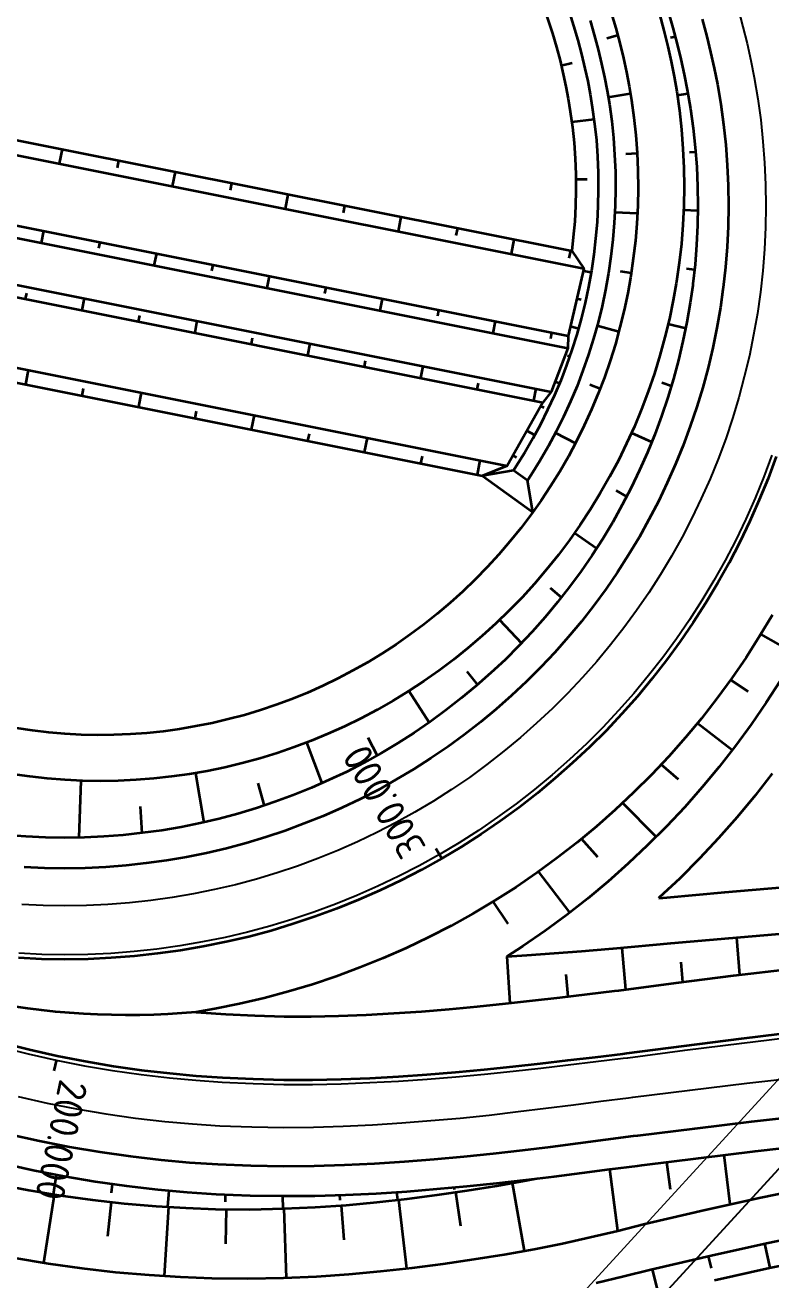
# Model space of a CAD drawing. Header units: metres. Extents: x 134219 to 139178, y 438661 to 444352.
# Drawn here: x 138449.6 to 138514.3, y 439096.6 to 439205.5 of the extents above; entities that cross this region are included whole.
import ezdxf

# ---------------------------------------------------------------- set-up
doc = ezdxf.new("R2010")
doc.units = ezdxf.units.M
doc.linetypes.add('13strp', pattern=[4, 1, -3])
for name, color, linetype, lineweight in [('Utd-geleiderail-nw', 8, 'glm a2ee v014$0$f2m40080', 35), ('Utd-ondergr-nw', 8, '13strp', 35), ('X-XX-AL-AANPIJLING-G', 7, 'Continuous', 18), ('X-XX-AL-AANPIJLING-S', 7, 'Continuous', 25)]:
    doc.layers.add(name, color=color, linetype=linetype, lineweight=lineweight)
doc.layers.add('Utd-weg-nw', color=8, linetype='Continuous')
doc.styles.add('alm a2ee v011$0$rtw_iso', font='NLCS-ISO.ttf')
doc.styles.add('ISO18', font='NLCS-ISO.ttf')
doc.linetypes.add('glm a2ee v014$0$f2m40080', pattern='A,2,-1,[160,RTW.shx,S=0.5,R=0,X=0,Y=0],-1', length=4)
doc.dimstyles.new('UTD', dxfattribs={"dimtxt": 1.8, "dimasz": 1.8, "dimexe": 0, "dimexo": 0, "dimgap": 0.5, "dimtad": 1, "dimdec": 1, "dimzin": 1, "dimdsep": 46, "dimtxsty": 'ISO18', "dimcen": 2.5, "dimclrd": 256, "dimclre": 256, "dimclrt": 1, "dimadec": 0, "dimazin": 0, "dimtfac": 1, "dimtdec": 1, "dimtmove": 0, "dimatfit": 3, "dimfxl": 0, "dimlwd": -1, "dimlwe": -1, "dimarcsym": 0})

msp = doc.modelspace()

# ---------------------------------------------------------------- linework, layer by layer
at = {"layer": 'Utd-geleiderail-nw', "linetype": 'Continuous', "flags": 128}
msp.add_lwpolyline([(138464.43, 439119.83, -0.148943), (138426.79, 439127.71), (138423.59, 439129.52), (138419.48, 439132.11), (138416.03, 439134.53), (138413.18, 439136.71), (138411.46, 439138.07), (138409.78, 439139.46), (138407.93, 439141.06), (138406.89, 439141.99), (138406.13, 439142.69), (138404.33, 439144.37), (138402.57, 439146.08), (138400.26, 439148.42), (138397.98, 439150.8), (138395.73, 439153.2), (138392.43, 439156.9), (138388.82, 439161.05), (138324.56, 439237.43)], format="xyb", dxfattribs=at)
at = {"layer": 'Utd-ondergr-nw', "color": 7, "linetype": 'Continuous'}
for p, q in [((138485.76, 439133.16), (138485.26, 439134.03)), ((138485.76, 439133.16), (138485.26, 439134.03)), ((138452.3, 439115.71), (138452.09, 439114.73)), ((138452.3, 439115.71), (138452.09, 439114.73))]:
    msp.add_line(p, q, dxfattribs=at)
at = {"layer": 'Utd-ondergr-nw', "linetype": 'Continuous', "flags": 128}
for points in [[(138490.59, 439215.87), (138490.97, 439215.17), (138491.87, 439213.43), (138492.71, 439211.69), (138493.33, 439210.3), (138493.91, 439208.92), (138494.44, 439207.54), (138494.93, 439206.16), (138495.38, 439204.79), (138495.72, 439203.6), (138496.04, 439202.43), (138496.31, 439201.26), (138496.55, 439200.18), (138496.75, 439199.1), (138496.93, 439198.02), (138497.11, 439196.66), (138497.25, 439195.3), (138497.35, 439193.93), (138497.4, 439192.56), (138497.41, 439191.19), (138497.38, 439189.83), (138497.31, 439188.47), (138497.19, 439187.11), (138497.05, 439185.9)], [(138380.72, 439209.13), (138497.05, 439185.9)], [(138383.94, 439207.19), (138498.11, 439184.38)], [(138505.43, 439206.7), (138505.84, 439205.28), (138506.21, 439203.85), (138506.54, 439202.54), (138506.83, 439201.22), (138507.09, 439199.9), (138507.37, 439198.23), (138507.6, 439196.56), (138507.78, 439194.87), (138507.91, 439193.19), (138507.98, 439191.5), (138508.01, 439189.81), (138507.98, 439188.12), (138507.9, 439186.43), (138507.76, 439184.74), (138507.58, 439183.06), (138507.56, 439182.89), (138507.34, 439181.39), (138507.05, 439179.72), (138506.71, 439178.07), (138506.32, 439176.42), (138505.88, 439174.79), (138505.39, 439173.17), (138504.85, 439171.57), (138504.27, 439169.98), (138503.63, 439168.42), (138502.94, 439166.87), (138502.21, 439165.35), (138501.43, 439163.85), (138500.61, 439162.37), (138499.74, 439160.92), (138498.82, 439159.5), (138497.87, 439158.11), (138496.87, 439156.74), (138495.83, 439155.41), (138494.74, 439154.11), (138493.62, 439152.85), (138492.46, 439151.62), (138491.27, 439150.42), (138490.03, 439149.27), (138488.76, 439148.15), (138487.46, 439147.07), (138486.13, 439146.03), (138484.76, 439145.03), (138483.37, 439144.08), (138481.94, 439143.17), (138480.49, 439142.3), (138479.01, 439141.48), (138477.51, 439140.7), (138475.99, 439139.98), (138474.44, 439139.29), (138472.87, 439138.66), (138471.28, 439138.07), (138469.68, 439137.54), (138468.06, 439137.05), (138466.43, 439136.61), (138464.78, 439136.23), (138463.13, 439135.89), (138461.46, 439135.61), (138459.78, 439135.38), (138458.1, 439135.2), (138456.42, 439135.07), (138454.73, 439134.99), (138453.04, 439134.96), (138451.35, 439134.99), (138449.66, 439135.07), (138447.97, 439135.2)], [(138504.68, 439206.46), (138505.06, 439205.05), (138505.41, 439203.64), (138505.69, 439202.34), (138505.95, 439201.04), (138506.17, 439199.73), (138506.4, 439198.08), (138506.58, 439196.43), (138506.71, 439194.78), (138506.79, 439193.12), (138506.81, 439191.47), (138506.78, 439189.81), (138506.7, 439188.16), (138506.57, 439186.51), (138506.39, 439184.87), (138506.15, 439183.24), (138506.12, 439183.07), (138505.87, 439181.62), (138505.53, 439180.01), (138505.15, 439178.41), (138504.71, 439176.83), (138504.23, 439175.26), (138503.7, 439173.71), (138503.12, 439172.18), (138502.49, 439170.67), (138501.82, 439169.19), (138501.1, 439167.72), (138500.34, 439166.29), (138499.53, 439164.87), (138498.68, 439163.49), (138497.79, 439162.13), (138496.86, 439160.81), (138495.89, 439159.51), (138494.87, 439158.25), (138493.83, 439157.02), (138492.74, 439155.83), (138491.62, 439154.68), (138490.46, 439153.56), (138489.28, 439152.48), (138488.06, 439151.44), (138486.81, 439150.44), (138485.53, 439149.48), (138484.22, 439148.56), (138482.89, 439147.69), (138481.53, 439146.85), (138480.15, 439146.07), (138478.75, 439145.33), (138477.33, 439144.63), (138475.88, 439143.98), (138474.42, 439143.38), (138472.95, 439142.82), (138471.46, 439142.31), (138469.96, 439141.85), (138468.44, 439141.44), (138466.92, 439141.07), (138465.39, 439140.76), (138463.85, 439140.49), (138462.31, 439140.27), (138460.76, 439140.1), (138459.22, 439139.98), (138457.67, 439139.91), (138456.12, 439139.89), (138454.58, 439139.91), (138453.04, 439139.99), (138451.51, 439140.11), (138449.98, 439140.28), (138448.47, 439140.5)], [(138500.48, 439206.56), (138500.87, 439205.24), (138501.22, 439203.93), (138501.54, 439202.63), (138501.8, 439201.42), (138502.03, 439200.21), (138502.24, 439199), (138502.45, 439197.48), (138502.61, 439195.95), (138502.73, 439194.42), (138502.79, 439192.88), (138502.81, 439191.35), (138502.78, 439189.82), (138502.7, 439188.29), (138502.58, 439186.77), (138502.4, 439185.25), (138502.18, 439183.74), (138502.16, 439183.58), (138501.92, 439182.24), (138501.6, 439180.75), (138501.24, 439179.28), (138500.84, 439177.81), (138500.38, 439176.36), (138499.89, 439174.93), (138499.35, 439173.52), (138498.76, 439172.13), (138498.14, 439170.75), (138497.47, 439169.4), (138496.76, 439168.07), (138496.01, 439166.77), (138495.22, 439165.49), (138494.39, 439164.24), (138493.53, 439163.02), (138492.62, 439161.83), (138491.69, 439160.67), (138490.71, 439159.54), (138489.71, 439158.44), (138488.67, 439157.38), (138487.6, 439156.35), (138486.49, 439155.35), (138485.36, 439154.4), (138484.21, 439153.48), (138483.02, 439152.6), (138481.81, 439151.75), (138480.58, 439150.95), (138479.33, 439150.19), (138478.05, 439149.47), (138476.75, 439148.79), (138475.44, 439148.16), (138474.1, 439147.56), (138472.76, 439147.01), (138471.39, 439146.5), (138470.02, 439146.04), (138468.63, 439145.62), (138467.23, 439145.25), (138465.83, 439144.92), (138464.42, 439144.64), (138463, 439144.4), (138461.58, 439144.2), (138460.15, 439144.05), (138458.73, 439143.95), (138457.3, 439143.89), (138455.88, 439143.88), (138454.46, 439143.91), (138453.04, 439143.99), (138451.63, 439144.11), (138450.23, 439144.27), (138448.84, 439144.48)], [(138496.76, 439206.85), (138497.22, 439205.43), (138497.58, 439204.2), (138497.91, 439202.97), (138498.2, 439201.75), (138498.44, 439200.63), (138498.66, 439199.5), (138498.84, 439198.37), (138499.04, 439196.95), (138499.19, 439195.53), (138499.29, 439194.1), (138499.35, 439192.68), (138499.36, 439191.25), (138499.33, 439189.83), (138499.25, 439188.4), (138499.13, 439186.99), (138498.97, 439185.58), (138498.76, 439184.17), (138498.74, 439184.02), (138498.51, 439182.78), (138498.21, 439181.39), (138497.87, 439180.02), (138497.49, 439178.66), (138497.07, 439177.31), (138496.6, 439175.98), (138496.1, 439174.67), (138495.55, 439173.38), (138494.96, 439172.1), (138494.34, 439170.85), (138493.67, 439169.62), (138492.97, 439168.41), (138492.23, 439167.22), (138491.99, 439166.85)], [(138508.38, 439206.02), (138508.77, 439204.53), (138509.11, 439203.15), (138509.42, 439201.77), (138509.7, 439200.38), (138509.99, 439198.63), (138510.23, 439196.88), (138510.42, 439195.11), (138510.55, 439193.35), (138510.63, 439191.58), (138510.66, 439189.8), (138510.63, 439188.03), (138510.54, 439186.26), (138510.4, 439184.5), (138510.21, 439182.73), (138510.18, 439182.55), (138509.96, 439180.98), (138509.66, 439179.23), (138509.3, 439177.5), (138508.89, 439175.77), (138508.43, 439174.06), (138507.92, 439172.36), (138507.35, 439170.68), (138506.74, 439169.02), (138506.07, 439167.38), (138505.35, 439165.76), (138504.58, 439164.16), (138503.76, 439162.59), (138502.9, 439161.04), (138501.99, 439159.52), (138501.03, 439158.03), (138500.03, 439156.57), (138498.98, 439155.14), (138497.89, 439153.75), (138496.75, 439152.39), (138495.58, 439151.06), (138494.36, 439149.77), (138493.11, 439148.52), (138491.82, 439147.3), (138490.49, 439146.13), (138489.12, 439145), (138487.72, 439143.91), (138486.29, 439142.87), (138484.83, 439141.87), (138483.34, 439140.91), (138481.81, 439140.01), (138480.27, 439139.14), (138478.69, 439138.33), (138477.09, 439137.57), (138475.47, 439136.85), (138473.83, 439136.19), (138472.16, 439135.57), (138470.48, 439135.01), (138468.79, 439134.5), (138467.07, 439134.04), (138465.35, 439133.64), (138463.61, 439133.29), (138461.86, 439132.99), (138460.11, 439132.75), (138458.35, 439132.56), (138456.58, 439132.42), (138454.81, 439132.34), (138453.04, 439132.31), (138451.27, 439132.34), (138449.5, 439132.42)], [(138498.64, 439205.92), (138499.01, 439204.65), (138499.35, 439203.39), (138499.65, 439202.13), (138499.9, 439200.98), (138500.13, 439199.81), (138500.32, 439198.65), (138500.52, 439197.18), (138500.68, 439195.71), (138500.78, 439194.24), (138500.85, 439192.77), (138500.86, 439191.29), (138500.83, 439189.82), (138500.75, 439188.35), (138500.63, 439186.89), (138500.46, 439185.43), (138500.25, 439183.98), (138500.22, 439183.83), (138499.99, 439182.54), (138499.69, 439181.11), (138499.34, 439179.7), (138498.95, 439178.29), (138498.51, 439176.9), (138498.03, 439175.53), (138497.51, 439174.17), (138496.95, 439172.83), (138496.34, 439171.51), (138495.7, 439170.22), (138495.02, 439168.94), (138494.29, 439167.69), (138493.53, 439166.47), (138493.21, 439165.97)], [(138500.09, 439204.38), (138501.03, 439204.63)], [(138505.64, 439204.43), (138506.03, 439204.52)], [(138497.09, 439202.21), (138496.14, 439201.98)], [(138389.62, 439199.94), (138496.75, 439178.54)], [(138500.22, 439199.24), (138502.14, 439199.56)], [(138506.21, 439199.43), (138507.15, 439199.57)], [(138392.16, 439198.36), (138496.72, 439177.47)], [(138498.99, 439197.32), (138497.05, 439197.07)], [(138452.58, 439193.48), (138452.83, 439194.73)], [(138501.75, 439194.33), (138502.73, 439194.39)], [(138507.27, 439194.49), (138507.81, 439194.52)], [(138395.87, 439193.54), (138495.27, 439173.68)], [(138457.61, 439193.13), (138457.73, 439193.75)], [(138395.28, 439192.59), (138494.53, 439172.76)], [(138462.39, 439191.52), (138462.64, 439192.77)], [(138498.38, 439192.1), (138497.41, 439192.09)], [(138467.41, 439191.17), (138467.54, 439191.79)], [(138472.19, 439189.56), (138472.44, 439190.81)], [(138477.22, 439189.21), (138477.35, 439189.83)], [(138482, 439187.6), (138482.25, 439188.85)], [(138500.8, 439189.28), (138502.75, 439189.18)], [(138506.76, 439189.46), (138508, 439189.41)], [(138451, 439186.61), (138451.2, 439187.64)], [(138487.03, 439187.25), (138487.15, 439187.87)], [(138456, 439186.14), (138456.1, 439186.66)], [(138491.81, 439185.64), (138492.05, 439186.89)], [(138460.8, 439184.65), (138461.01, 439185.68)], [(138497.05, 439185.9), (138498.11, 439184.38), (138496.75, 439178.54), (138496.72, 439177.47), (138495.27, 439173.68), (138494.53, 439172.76), (138491.45, 439167.26), (138489.3, 439166.38)], [(138496.83, 439185.29), (138496.96, 439185.91)], [(138400.83, 439185.36), (138491.45, 439167.26)], [(138465.81, 439184.18), (138465.91, 439184.7)], [(138507.02, 439184.39), (138507.71, 439184.29)], [(138400.12, 439184.2), (138489.3, 439166.38)], [(138470.61, 439182.69), (138470.81, 439183.72)], [(138498.74, 439184.02), (138498.06, 439184.14)], [(138501.26, 439184.16), (138502.22, 439184.01)], [(138449.7, 439182.25), (138449.6, 439181.74)], [(138475.61, 439182.22), (138475.72, 439182.74)], [(138454.71, 439181.79), (138454.5, 439180.76)], [(138480.41, 439180.73), (138480.62, 439181.76)], [(138497.87, 439181.66), (138497.5, 439181.74)], [(138459.51, 439180.29), (138459.4, 439179.78)], [(138485.42, 439180.27), (138485.52, 439180.78)], [(138464.51, 439179.83), (138464.31, 439178.8)], [(138490.22, 439178.77), (138490.43, 439179.8)], [(138497.63, 439179.15), (138496.94, 439179.35)], [(138499.26, 439179.42), (138501.14, 439178.91)], [(138505.43, 439179.57), (138506.95, 439179.21)], [(138469.31, 439178.33), (138469.21, 439177.82)], [(138474.32, 439177.87), (138474.11, 439176.84)], [(138495.23, 439178.31), (138495.33, 439178.82)], [(138496.69, 439176.83), (138496.88, 439176.77)], [(138479.12, 439176.37), (138479.02, 439175.86)], [(138484.12, 439175.91), (138483.92, 439174.88)], [(138449.86, 439175.57), (138449.61, 439174.32)], [(138495.62, 439174.58), (138495.99, 439174.43)], [(138504.88, 439174.48), (138505.71, 439174.2)], [(138454.64, 439173.96), (138454.51, 439173.34)], [(138459.67, 439173.61), (138459.42, 439172.36)], [(138488.92, 439174.42), (138488.82, 439173.9)], [(138493.93, 439173.95), (138493.72, 439172.92)], [(138498.61, 439174.32), (138499.52, 439173.96)], [(138494.67, 439172.29), (138494.35, 439172.44)], [(138464.44, 439172), (138464.32, 439171.38)], [(138469.47, 439171.65), (138469.22, 439170.4)], [(138493.84, 439169.92), (138493.15, 439170.3)], [(138474.25, 439170.04), (138474.12, 439169.42)], [(138479.28, 439169.69), (138479.03, 439168.44)], [(138495.64, 439170.12), (138497.37, 439169.22)], [(138502.23, 439170.11), (138503.99, 439169.32)], [(138514.8, 439168.05), (138514.1, 439166.16), (138513.34, 439164.29), (138512.52, 439162.45), (138511.65, 439160.63), (138510.72, 439158.84), (138509.74, 439157.09), (138508.7, 439155.36), (138507.61, 439153.66), (138506.47, 439152), (138505.28, 439150.38), (138504.04, 439148.79), (138502.75, 439147.24), (138501.41, 439145.73), (138500.03, 439144.26), (138498.6, 439142.84), (138497.13, 439141.46), (138495.62, 439140.13), (138494.07, 439138.84), (138492.48, 439137.6), (138490.85, 439136.42), (138489.19, 439135.28), (138487.49, 439134.19), (138485.76, 439133.16), (138484, 439132.18), (138482.21, 439131.26), (138480.39, 439130.39), (138478.54, 439129.58), (138476.68, 439128.82), (138474.78, 439128.12), (138472.87, 439127.48), (138470.94, 439126.9), (138469, 439126.38), (138467.03, 439125.92), (138465.06, 439125.52), (138463.07, 439125.18), (138461.08, 439124.91), (138459.07, 439124.69), (138457.06, 439124.54), (138455.05, 439124.44), (138453.04, 439124.41), (138451.02, 439124.44), (138449.01, 439124.54)], [(138484.06, 439168.08), (138483.93, 439167.46)], [(138492.26, 439167.96), (138491.96, 439168.15)], [(138489.08, 439167.73), (138488.83, 439166.48)], [(138500.9, 439165.12), (138501.82, 439164.6)], [(138497.3, 439161.43), (138499.2, 439160.09)], [(138495.19, 439156.66), (138496.15, 439155.83)], [(138514.5, 439154.33), (138513.37, 439152.46), (138512.19, 439150.62), (138510.95, 439148.82), (138509.66, 439147.06), (138508.32, 439145.33), (138506.92, 439143.66), (138505.47, 439142.02), (138503.97, 439140.43), (138502.43, 439138.89), (138500.83, 439137.39), (138499.19, 439135.95), (138497.51, 439134.55), (138495.79, 439133.21), (138494.02, 439131.92), (138492.22, 439130.69), (138490.38, 439129.51), (138488.5, 439128.4), (138486.59, 439127.33), (138484.65, 439126.33), (138482.68, 439125.39), (138480.68, 439124.51), (138478.66, 439123.69), (138476.61, 439122.93), (138474.54, 439122.24), (138472.45, 439121.61), (138470.33, 439121.05), (138468.21, 439120.55), (138466.07, 439120.12), (138464.43, 439119.83)], [(138490.78, 439153.87), (138492.69, 439151.86)], [(138516.53, 439150.89), (138513.48, 439152.64)], [(138487.93, 439149.41), (138488.86, 439148.23)], [(138515.18, 439148.63), (138513.94, 439146.7), (138512.64, 439144.8), (138511.28, 439142.95), (138509.86, 439141.13), (138508.38, 439139.36), (138506.86, 439137.63), (138505.27, 439135.94), (138503.64, 439134.31), (138501.95, 439132.72), (138500.22, 439131.18), (138498.44, 439129.7), (138496.61, 439128.26), (138494.74, 439126.89), (138492.82, 439125.57), (138491.42, 439124.65)], [(138512.37, 439147.65), (138510.85, 439148.67)], [(138482.92, 439147.71), (138484.66, 439144.97)], [(138510.99, 439142.57), (138507.95, 439144.9)], [(138474.01, 439143.22), (138475.36, 439139.7)], [(138479.36, 439143.68), (138480.15, 439142.11)], [(138506.32, 439140.02), (138504.82, 439141.33)], [(138454.42, 439139.92), (138454.24, 439134.98)], [(138464.38, 439140.58), (138465.1, 439136.3)], [(138469.79, 439139.71), (138470.33, 439137.75)], [(138514.47, 439140.53), (138512.97, 439138.62), (138511.42, 439136.75), (138509.81, 439134.93), (138508.15, 439133.16), (138506.43, 439131.44), (138504.65, 439129.77), (138504.61, 439129.73)], [(138459.57, 439137.68), (138459.72, 439135.37)], [(138504.39, 439135.06), (138501.47, 439137.99)], [(138499.33, 439133.27), (138497.91, 439134.88)], [(138496.88, 439128.48), (138494.16, 439132.03)], [(138504.61, 439129.73), (138505.31, 439129.79), (138510.36, 439130.24), (138515.45, 439130.67)], [(138491.53, 439127.5), (138490.24, 439129.43)], [(138491.42, 439124.65), (138493.16, 439124.77), (138495.52, 439124.94), (138497.89, 439125.13), (138500.28, 439125.32), (138500.66, 439125.36), (138505.66, 439125.81), (138510.7, 439126.26), (138515.76, 439126.68)], [(138511.35, 439126.31), (138511.62, 439123.06)], [(138491.42, 439124.65), (138491.68, 439120.61)], [(138501.39, 439125.42), (138501.72, 439121.8)], [(138464.43, 439119.83), (138464.87, 439119.8), (138467.02, 439119.65), (138469.53, 439119.53), (138472.07, 439119.46), (138474.43, 439119.46), (138476.81, 439119.51), (138479.2, 439119.6), (138481.6, 439119.73), (138484.01, 439119.89), (138486.42, 439120.09), (138488.85, 439120.32), (138491.29, 439120.57), (138493.64, 439120.83), (138496.01, 439121.1), (138498.38, 439121.38), (138500.76, 439121.67), (138501.14, 439121.72), (138506.11, 439122.37), (138511.1, 439123), (138516.12, 439123.6)], [(138506.52, 439124.16), (138506.67, 439122.44)], [(138496.55, 439123.1), (138496.7, 439121.18)], [(138447.55, 439117.2), (138449.96, 439116.59), (138452.37, 439116.05), (138454.8, 439115.57), (138457.25, 439115.15), (138459.7, 439114.8), (138462.16, 439114.52), (138464.44, 439114.31), (138466.72, 439114.16), (138469.39, 439114.03), (138472.06, 439113.96), (138474.54, 439113.96), (138477.03, 439114.01), (138479.51, 439114.11), (138482, 439114.24), (138484.48, 439114.41), (138486.96, 439114.62), (138489.45, 439114.85), (138491.93, 439115.11), (138494.32, 439115.37), (138496.7, 439115.65), (138499.09, 439115.93), (138501.48, 439116.22), (138501.85, 439116.27), (138506.81, 439116.91), (138511.78, 439117.54), (138516.75, 439118.14)], [(138448.2, 439109.25), (138450.82, 439108.66), (138453.44, 439108.14), (138456.08, 439107.7), (138458.73, 439107.32), (138461.39, 439107.01), (138463.85, 439106.79), (138466.32, 439106.62), (138469.19, 439106.51), (138472.05, 439106.47), (138474.69, 439106.49), (138477.32, 439106.57), (138479.93, 439106.7), (138482.53, 439106.86), (138485.12, 439107.07), (138487.68, 439107.31), (138490.24, 439107.57), (138492.78, 439107.86), (138495.21, 439108.15), (138497.62, 439108.46), (138500.02, 439108.77), (138502.41, 439109.08), (138502.79, 439109.13), (138507.74, 439109.74), (138512.67, 439110.34), (138517.58, 439110.9)], [(138447.6, 439106.72), (138450.28, 439106.12), (138452.97, 439105.59), (138455.68, 439105.13), (138458.4, 439104.74), (138461.12, 439104.42), (138463.65, 439104.19), (138466.18, 439104.03), (138469.12, 439103.91), (138472.04, 439103.87), (138474.74, 439103.89), (138477.42, 439103.97), (138480.08, 439104.1), (138482.72, 439104.27), (138485.34, 439104.48), (138487.94, 439104.72), (138490.52, 439104.99), (138493.08, 439105.28), (138495.52, 439105.57), (138497.95, 439105.88), (138500.36, 439106.19), (138502.75, 439106.5), (138503.13, 439106.55), (138508.07, 439107.16), (138512.99, 439107.76), (138517.87, 439108.31)], [(138510.8, 439103.16), (138510.28, 439107.43)], [(138501.05, 439100.86), (138500.36, 439106.19)], [(138505.62, 439104.43), (138505.32, 439106.82)], [(138447.17, 439104.9), (138449.91, 439104.37), (138452.67, 439103.92), (138455.43, 439103.53), (138458.2, 439103.22), (138460.97, 439102.98), (138463.54, 439102.83), (138466.11, 439102.73), (138469.09, 439102.71), (138472.04, 439102.77), (138474.76, 439102.89), (138477.45, 439103.08), (138480.12, 439103.33), (138482.77, 439103.62), (138485.38, 439103.97), (138487.98, 439104.35), (138490.54, 439104.76), (138493.09, 439105.21), (138493.99, 439105.39)], [(138452.05, 439104.02), (138452.32, 439105.71)], [(138457.09, 439104.13), (138457.18, 439104.91)], [(138491.84, 439104.99), (138491.82, 439105.14)], [(138492.96, 439099.1), (138491.92, 439105)], [(138448.67, 439098.5), (138451.58, 439098.01), (138454.5, 439097.61), (138457.43, 439097.27), (138460.36, 439097.02), (138463.07, 439096.85), (138465.79, 439096.74), (138468.93, 439096.71), (138472.03, 439096.77), (138474.88, 439096.89), (138477.69, 439097.09), (138480.46, 439097.34), (138483.2, 439097.64), (138485.9, 439097.99), (138488.57, 439098.38), (138491.19, 439098.8), (138493.78, 439099.25), (138496.24, 439099.74), (138498.66, 439100.3), (138501.05, 439100.86), (138503.41, 439101.44), (138503.79, 439101.53), (138508.65, 439102.68), (138513.48, 439103.75), (138518.28, 439104.72)], [(138451.21, 439098.08), (138452.14, 439104)], [(138461.99, 439102.92), (138462.08, 439104.34)], [(138466.99, 439103.36), (138467, 439103.99)], [(138471.98, 439102.76), (138471.95, 439103.87)], [(138476.94, 439103.5), (138476.9, 439103.96)], [(138481.95, 439103.53), (138481.87, 439104.22)], [(138486.88, 439104.4), (138486.84, 439104.62)], [(138487.43, 439101.24), (138486.99, 439104.2)], [(138456.77, 439100.37), (138457.09, 439103.35)], [(138461.7, 439096.93), (138462.07, 439102.92)], [(138467.02, 439099.73), (138467.07, 439102.72)], [(138472.27, 439096.78), (138472.07, 439102.77)], [(138477.29, 439100.06), (138477.06, 439103.05)], [(138482.73, 439097.59), (138482.03, 439103.54)], [(138499.17, 439096.33), (138501.57, 439096.9), (138503.93, 439097.48), (138504.31, 439097.57), (138509.16, 439098.71), (138513.97, 439099.78), (138518.74, 439100.75)], [(138514.27, 439097.63), (138513.82, 439099.75)], [(138509.18, 439097.61), (138508.94, 439098.66)], [(138509.44, 439096.56), (138514.24, 439097.62), (138518.99, 439098.59)], [(138504.59, 439095.41), (138504.08, 439097.51)]]:
    msp.add_lwpolyline(points, dxfattribs=at)
msp.add_lwpolyline([(138493.67, 439163.22), (138493.21, 439165.97), (138491.99, 439166.85), (138489.3, 439166.38), (138493.67, 439163.22)], close=True, dxfattribs=at)
at = {"layer": 'Utd-weg-nw', "linetype": 'Continuous', "flags": 128}
for points in [[(138511.5, 439206.92), (138511.92, 439205.35), (138512.28, 439203.9), (138512.6, 439202.44), (138512.89, 439200.97), (138513.21, 439199.12), (138513.46, 439197.27), (138513.66, 439195.41), (138513.8, 439193.54), (138513.88, 439191.67), (138513.91, 439189.8), (138513.87, 439187.93), (138513.78, 439186.06), (138513.64, 439184.19), (138513.43, 439182.33), (138513.41, 439182.13), (138513.17, 439180.47), (138512.85, 439178.63), (138512.48, 439176.8), (138512.04, 439174.97), (138511.56, 439173.17), (138511.01, 439171.37), (138510.42, 439169.6), (138509.76, 439167.84), (138509.06, 439166.11), (138508.3, 439164.4), (138507.49, 439162.71), (138506.63, 439161.05), (138505.71, 439159.42), (138504.75, 439157.81), (138503.74, 439156.24), (138502.68, 439154.69), (138501.57, 439153.18), (138500.42, 439151.71), (138499.22, 439150.27), (138497.98, 439148.87), (138496.69, 439147.5), (138495.37, 439146.18), (138494, 439144.9), (138492.6, 439143.66), (138491.16, 439142.47), (138489.68, 439141.32), (138488.17, 439140.21), (138486.62, 439139.16), (138485.04, 439138.15), (138483.44, 439137.19), (138481.8, 439136.28), (138480.14, 439135.42), (138478.45, 439134.61), (138476.73, 439133.86), (138475, 439133.16), (138473.24, 439132.51), (138471.47, 439131.91), (138469.67, 439131.38), (138467.86, 439130.89), (138466.04, 439130.46), (138464.21, 439130.09), (138462.36, 439129.78), (138460.51, 439129.52), (138458.65, 439129.32), (138456.78, 439129.18), (138454.91, 439129.09), (138453.04, 439129.06), (138451.16, 439129.09), (138449.29, 439129.18)], [(138514.42, 439168.18), (138513.72, 439166.3), (138512.97, 439164.45), (138512.16, 439162.62), (138511.29, 439160.81), (138510.37, 439159.03), (138509.39, 439157.29), (138508.36, 439155.57), (138507.28, 439153.88), (138506.14, 439152.23), (138504.96, 439150.62), (138503.72, 439149.04), (138502.44, 439147.5), (138501.12, 439146), (138499.74, 439144.54), (138498.32, 439143.13), (138496.86, 439141.76), (138495.36, 439140.43), (138493.82, 439139.15), (138492.24, 439137.92), (138490.62, 439136.74), (138488.97, 439135.61), (138487.28, 439134.53), (138485.56, 439133.51), (138483.81, 439132.53), (138482.03, 439131.62), (138480.22, 439130.75), (138478.39, 439129.94), (138476.53, 439129.19), (138474.65, 439128.5), (138472.75, 439127.86), (138470.83, 439127.29), (138468.9, 439126.77), (138466.95, 439126.31), (138464.99, 439125.92), (138463.01, 439125.58), (138461.03, 439125.3), (138459.04, 439125.09), (138457.04, 439124.93), (138455.04, 439124.84), (138453.04, 439124.81), (138451.03, 439124.84), (138449.03, 439124.94)], [(138447.45, 439116.81), (138449.86, 439116.2), (138452.29, 439115.66), (138454.73, 439115.18), (138457.18, 439114.76), (138459.65, 439114.41), (138462.12, 439114.12), (138464.41, 439113.91), (138466.7, 439113.76), (138469.38, 439113.63), (138472.06, 439113.56), (138474.55, 439113.56), (138477.04, 439113.61), (138479.53, 439113.71), (138482.02, 439113.84), (138484.51, 439114.02), (138487, 439114.22), (138489.49, 439114.45), (138491.98, 439114.71), (138494.37, 439114.97), (138496.75, 439115.25), (138499.14, 439115.53), (138501.53, 439115.82), (138501.91, 439115.87), (138506.86, 439116.52), (138511.83, 439117.15), (138516.79, 439117.74)], [(138448.98, 439112.51), (138451.51, 439111.94), (138454.05, 439111.44), (138456.6, 439111.01), (138459.16, 439110.64), (138461.73, 439110.34), (138464.11, 439110.13), (138466.5, 439109.97), (138469.28, 439109.86), (138472.05, 439109.82), (138474.62, 439109.84), (138477.19, 439109.92), (138479.74, 439110.04), (138482.29, 439110.21), (138484.83, 439110.41), (138487.36, 439110.64), (138489.88, 439110.9), (138492.39, 439111.19), (138494.8, 439111.48), (138497.2, 439111.78), (138499.59, 439112.09), (138501.98, 439112.4), (138502.35, 439112.45), (138507.31, 439113.07), (138512.26, 439113.66), (138517.19, 439114.22)]]:
    msp.add_lwpolyline(points, dxfattribs=at)
at = {"layer": 'X-XX-AL-AANPIJLING-S'}
msp.add_line((138571.29, 439167.63), (138453.79, 439039.41), dxfattribs=at)

# ---------------------------------------------------------------- texts
at = {"layer": 'Utd-ondergr-nw', "color": 7, "style": 'alm a2ee v011$0$rtw_iso'}
for s, rotation, p in [('300.000', 119.9517, (138484.47, 439134.15)), ('200.000', 258.0987, (138452.6, 439114.11))]:
    msp.add_text(s, height=2.5, rotation=rotation, dxfattribs=at).set_placement(p)

# ---------------------------------------------------------------- leaders
at = {"layer": 'X-XX-AL-AANPIJLING-G'}
msp.add_leader([(138555.29, 439157.97), (138443.84, 439036.35)], dimstyle='UTD', override={"dimasz": 3.5, "dimfxl": 0}, dxfattribs=at)

doc.saveas('drawing.dxf')
